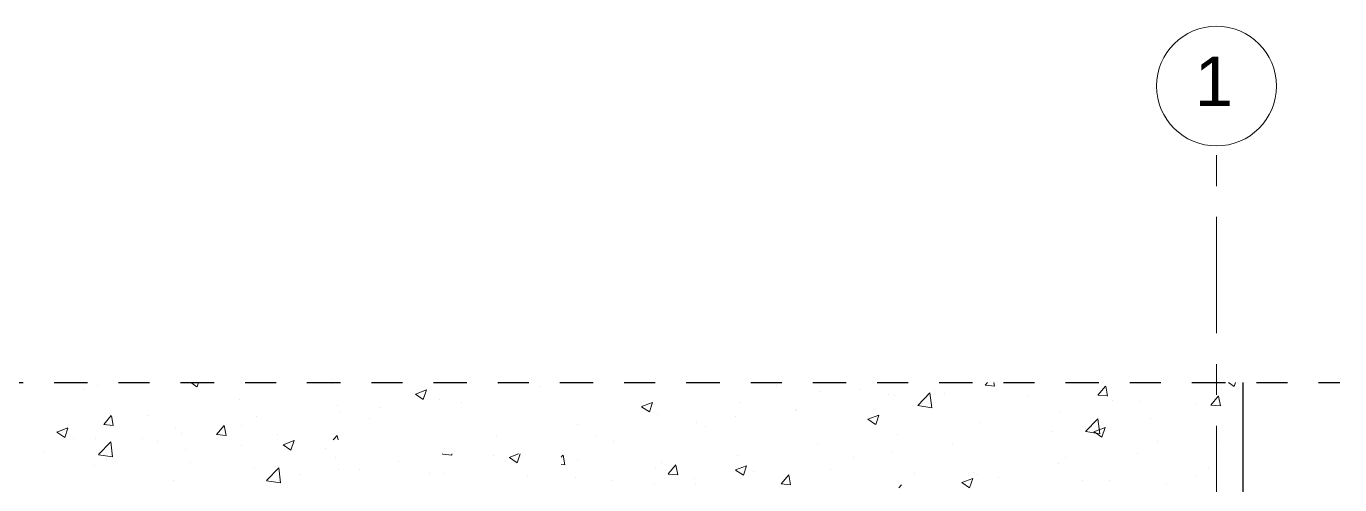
# Model space of a CAD drawing. Header units: inches. Extents: x -1721 to -596, y -6348 to -3031.
# Drawn here: x -814.985 to -810.746, y -3125.775 to -3124.294 of the extents above; entities that cross this region are included whole.
import ezdxf

# ---------------------------------------------------------------- set-up
doc = ezdxf.new("R2010")
doc.units = ezdxf.units.IN
doc.header["$MEASUREMENT"] = 0
for name, pattern in [('$0$ACAD_ISO10W100', [18, 12, -3, 0, -3]), ('$0$CENTERX2', [4, 2.5, -0.5, 0.5, -0.5]), ('$0$CENTRO2', [1.125, 0.75, -0.125, 0.125, -0.125])]:
    doc.linetypes.add(name, pattern=pattern)
for name, color, linetype, lineweight in [('$0$A-ELEV-PATT', 8, 'Continuous', 18), ('$0$AA pareti non sezionate', 2, 'Continuous', 25), ('$1$AA - linee quote', 3, 'Continuous', 13)]:
    doc.layers.add(name, color=color, linetype=linetype, lineweight=lineweight)
doc.styles.add('$0$ARIAL', font='Arial.ttf')

msp = doc.modelspace()

# ---------------------------------------------------------------- linework, layer by layer
at = {"layer": '$0$A-ELEV-PATT', "linetype": 'Continuous'}
for p, q in [((-814.4543, -3125.4454), (-814.4343, -3125.4589)), ((-814.4342, -3125.4589), (-814.4297, -3125.4454)), ((-813.9994, -3125.4496), (-813.9994, -3125.4496)), ((-813.4601, -3125.4483), (-813.4601, -3125.4483)), ((-811.8909, -3125.4542), (-811.8836, -3125.4454)), ((-811.8909, -3125.4542), (-811.8605, -3125.4569)), ((-811.8628, -3125.4465), (-811.8628, -3125.4465)), ((-811.8601, -3125.4571), (-811.8623, -3125.4454)), ((-811.1056, -3125.4454), (-811.0872, -3125.4578)), ((-811.0871, -3125.4578), (-811.083, -3125.4454)), ((-814.7975, -3125.4673), (-814.7975, -3125.4673)), ((-814.7556, -3125.4562), (-814.7556, -3125.4562)), ((-813.7296, -3125.4824), (-813.694, -3125.4688)), ((-813.7295, -3125.4826), (-813.7042, -3125.4996)), ((-813.7239, -3125.4864), (-813.7239, -3125.4864)), ((-813.7041, -3125.4996), (-813.6938, -3125.4689)), ((-813.3295, -3125.4568), (-813.3295, -3125.4568)), ((-812.5636, -3125.4564), (-812.5636, -3125.4564)), ((-812.4242, -3125.4753), (-812.4242, -3125.4753)), ((-812.2924, -3125.4679), (-812.2924, -3125.4679)), ((-812.2023, -3125.4847), (-812.2023, -3125.4847)), ((-812.1823, -3125.4886), (-812.1823, -3125.4886)), ((-812.1084, -3125.5196), (-812.0689, -3125.4784)), ((-812.0632, -3125.5267), (-812.0689, -3125.4785)), ((-812.0552, -3125.4718), (-812.0552, -3125.4718)), ((-812.0212, -3125.4794), (-812.0212, -3125.4794)), ((-811.7501, -3125.4908), (-811.7501, -3125.4908)), ((-811.5266, -3125.486), (-811.5021, -3125.4569)), ((-811.5265, -3125.4861), (-811.4962, -3125.4887)), ((-811.4958, -3125.4889), (-811.5016, -3125.4571)), ((-811.1622, -3125.5179), (-811.1377, -3125.4887)), ((-811.1314, -3125.5208), (-811.1373, -3125.489)), ((-811.1286, -3125.4674), (-811.1286, -3125.4674)), ((-814.2956, -3125.5005), (-814.2956, -3125.5005)), ((-813.9805, -3125.5189), (-813.9805, -3125.5189)), ((-813.8427, -3125.5244), (-813.8427, -3125.5244)), ((-813.6503, -3125.4991), (-813.6503, -3125.4991)), ((-813.5814, -3125.5103), (-813.5814, -3125.5103)), ((-812.9995, -3125.5231), (-812.9639, -3125.5095)), ((-812.9994, -3125.5233), (-812.9741, -3125.5403)), ((-812.9741, -3125.5403), (-812.9638, -3125.5096)), ((-812.685, -3125.511), (-812.685, -3125.511)), ((-812.5032, -3125.5308), (-812.5032, -3125.5308)), ((-812.4986, -3125.5355), (-812.4986, -3125.5355)), ((-812.1084, -3125.5198), (-812.0632, -3125.5268)), ((-811.6491, -3125.538), (-811.6491, -3125.538)), ((-811.4789, -3125.5023), (-811.4789, -3125.5023)), ((-811.3925, -3125.5055), (-811.3925, -3125.5055)), ((-811.2077, -3125.5137), (-811.2077, -3125.5137)), ((-811.1621, -3125.518), (-811.1318, -3125.5206)), ((-814.7354, -3125.5812), (-814.7109, -3125.5521)), ((-814.7353, -3125.5813), (-814.705, -3125.584)), ((-814.7046, -3125.5841), (-814.7105, -3125.5523)), ((-814.5919, -3125.5513), (-814.5919, -3125.5513)), ((-814.2413, -3125.5547), (-814.2413, -3125.5547)), ((-813.9699, -3125.5411), (-813.9699, -3125.5411)), ((-813.8776, -3125.5612), (-813.8776, -3125.5612)), ((-812.9488, -3125.5491), (-812.9488, -3125.5491)), ((-812.8227, -3125.5729), (-812.8227, -3125.5729)), ((-812.6956, -3125.5561), (-812.6956, -3125.5561)), ((-812.2694, -3125.5638), (-812.2339, -3125.5502)), ((-812.2693, -3125.5639), (-812.2441, -3125.581)), ((-812.244, -3125.581), (-812.2337, -3125.5503)), ((-811.9099, -3125.5738), (-811.9099, -3125.5738)), ((-811.5663, -3125.6037), (-811.5267, -3125.5625)), ((-811.5211, -3125.6108), (-811.5267, -3125.5626)), ((-811.356, -3125.5625), (-811.356, -3125.5625)), ((-814.8881, -3125.6022), (-814.8881, -3125.6022)), ((-814.8865, -3125.6056), (-814.8509, -3125.592)), ((-814.8864, -3125.6057), (-814.8611, -3125.6228)), ((-814.861, -3125.6228), (-814.8507, -3125.5921)), ((-814.5052, -3125.5928), (-814.5052, -3125.5928)), ((-814.4831, -3125.6087), (-814.4831, -3125.6087)), ((-814.371, -3125.6131), (-814.3465, -3125.5839)), ((-814.371, -3125.6132), (-814.3406, -3125.6158)), ((-814.3402, -3125.616), (-814.3461, -3125.5842)), ((-814.2907, -3125.5834), (-814.2907, -3125.5834)), ((-814.1739, -3125.612), (-814.1739, -3125.612)), ((-813.9944, -3125.6304), (-813.9822, -3125.6158)), ((-813.9791, -3125.6304), (-813.9817, -3125.616)), ((-813.4663, -3125.6174), (-813.4663, -3125.6174)), ((-813.2054, -3125.5816), (-813.2054, -3125.5816)), ((-813.1436, -3125.6151), (-813.1436, -3125.6151)), ((-812.7948, -3125.5864), (-812.7948, -3125.5864)), ((-812.1737, -3125.6119), (-812.1737, -3125.6119)), ((-811.6756, -3125.6046), (-811.6756, -3125.6046)), ((-811.5662, -3125.6039), (-811.521, -3125.6109)), ((-811.5484, -3125.5879), (-811.5484, -3125.5879)), ((-811.5394, -3125.6045), (-811.5038, -3125.5908)), ((-811.5393, -3125.6046), (-811.514, -3125.6217)), ((-811.514, -3125.6217), (-811.5037, -3125.591)), ((-814.832, -3125.6244), (-814.832, -3125.6244)), ((-814.7618, -3125.6253), (-814.7618, -3125.6253)), ((-814.7519, -3125.6781), (-814.7123, -3125.6369)), ((-814.7067, -3125.6852), (-814.7123, -3125.637)), ((-814.6103, -3125.6254), (-814.6103, -3125.6254)), ((-814.5608, -3125.6358), (-814.5608, -3125.6358)), ((-814.4701, -3125.6629), (-814.4701, -3125.6629)), ((-814.2896, -3125.6473), (-814.2896, -3125.6473)), ((-814.1564, -3125.6463), (-814.1208, -3125.6326)), ((-814.1563, -3125.6464), (-814.131, -3125.6635)), ((-814.131, -3125.6635), (-814.1207, -3125.6328)), ((-814.0184, -3125.6587), (-814.0184, -3125.6587)), ((-813.0911, -3125.6373), (-813.0911, -3125.6373)), ((-812.4303, -3125.6444), (-812.4303, -3125.6444)), ((-811.9964, -3125.6468), (-811.9964, -3125.6468)), ((-811.3345, -3125.6352), (-811.3345, -3125.6352)), ((-811.1348, -3125.6365), (-811.1348, -3125.6365)), ((-814.9311, -3125.6677), (-814.9311, -3125.6677)), ((-814.7518, -3125.6783), (-814.7066, -3125.6853)), ((-814.7249, -3125.6926), (-814.7249, -3125.6926)), ((-814.4537, -3125.7041), (-814.4537, -3125.7041)), ((-813.9867, -3125.688), (-813.9867, -3125.688)), ((-813.784, -3125.6994), (-813.784, -3125.6994)), ((-813.6423, -3125.6769), (-813.6411, -3125.6754)), ((-813.6422, -3125.6769), (-813.6119, -3125.6796)), ((-813.6115, -3125.6798), (-813.6123, -3125.6754)), ((-813.4761, -3125.6817), (-813.4761, -3125.6817)), ((-813.4263, -3125.687), (-813.3962, -3125.6754)), ((-813.4262, -3125.6871), (-813.401, -3125.7041)), ((-813.4009, -3125.7041), (-813.3913, -3125.6754)), ((-813.3874, -3125.6881), (-813.3874, -3125.6881)), ((-813.2593, -3125.6865), (-813.2534, -3125.6796)), ((-813.2471, -3125.7116), (-813.253, -3125.6798)), ((-813.2049, -3125.6931), (-813.2049, -3125.6931)), ((-812.9337, -3125.7046), (-812.9337, -3125.7046)), ((-812.6912, -3125.6801), (-812.6912, -3125.6801)), ((-812.316, -3125.6889), (-812.316, -3125.6889)), ((-812.1888, -3125.6722), (-812.1888, -3125.6722)), ((-811.6552, -3125.7071), (-811.6552, -3125.7071)), ((-811.6308, -3125.6861), (-811.6308, -3125.6861)), ((-811.3986, -3125.6746), (-811.3986, -3125.6746)), ((-814.7664, -3125.7137), (-814.7664, -3125.7137)), ((-814.2475, -3125.7238), (-814.2475, -3125.7238)), ((-814.2097, -3125.7622), (-814.1702, -3125.721)), ((-814.1825, -3125.7155), (-814.1825, -3125.7155)), ((-814.1645, -3125.7693), (-814.1701, -3125.7211)), ((-814.1035, -3125.7415), (-814.1035, -3125.7415)), ((-813.9764, -3125.7247), (-813.9764, -3125.7247)), ((-813.9113, -3125.727), (-813.9113, -3125.727)), ((-813.6836, -3125.739), (-813.6836, -3125.739)), ((-813.6401, -3125.7384), (-813.6401, -3125.7384)), ((-813.369, -3125.7499), (-813.369, -3125.7499)), ((-813.2593, -3125.7104), (-813.2475, -3125.7115)), ((-813.2116, -3125.7508), (-813.2116, -3125.7508)), ((-812.955, -3125.7182), (-812.955, -3125.7182)), ((-812.9135, -3125.7406), (-812.8891, -3125.7115)), ((-812.9135, -3125.7407), (-812.8831, -3125.7433)), ((-812.8828, -3125.7435), (-812.8886, -3125.7117)), ((-812.6963, -3125.7277), (-812.6607, -3125.714)), ((-812.6962, -3125.7278), (-812.6709, -3125.7448)), ((-812.6709, -3125.7448), (-812.6606, -3125.7141)), ((-812.6625, -3125.716), (-812.6625, -3125.716)), ((-812.6368, -3125.7312), (-812.6368, -3125.7312)), ((-812.5492, -3125.7725), (-812.5247, -3125.7433)), ((-812.5184, -3125.7754), (-812.5243, -3125.7436)), ((-812.3913, -3125.7275), (-812.3913, -3125.7275)), ((-812.1202, -3125.7389), (-812.1202, -3125.7389)), ((-811.927, -3125.7369), (-811.927, -3125.7369)), ((-811.9161, -3125.7429), (-811.9161, -3125.7429)), ((-811.849, -3125.7504), (-811.849, -3125.7504)), ((-811.2128, -3125.7468), (-811.2128, -3125.7468)), ((-811.1688, -3125.7207), (-811.1688, -3125.7207)), ((-814.5114, -3125.7619), (-814.5114, -3125.7619)), ((-814.2096, -3125.7624), (-814.1645, -3125.7694)), ((-813.0978, -3125.7614), (-813.0978, -3125.7614)), ((-812.9564, -3125.7732), (-812.9564, -3125.7732)), ((-812.8292, -3125.7565), (-812.8292, -3125.7565)), ((-812.8266, -3125.7728), (-812.8266, -3125.7728)), ((-812.5491, -3125.7726), (-812.5188, -3125.7752)), ((-812.1689, -3125.7854), (-812.1603, -3125.7752)), ((-811.9662, -3125.7683), (-811.9306, -3125.7547)), ((-811.9661, -3125.7685), (-811.941, -3125.7854)), ((-811.9408, -3125.7854), (-811.9305, -3125.7548)), ((-811.5778, -3125.7619), (-811.5778, -3125.7619)), ((-811.4897, -3125.7629), (-811.4897, -3125.7629)), ((-811.3066, -3125.7733), (-811.3066, -3125.7733))]:
    msp.add_line(p, q, dxfattribs=at)
at = {"layer": '$0$AA pareti non sezionate', "linetype": '$0$ACAD_ISO10W100', "ltscale": 0.009}
msp.add_line((-820.1993, -3125.4454), (-810.7463, -3125.4454), dxfattribs=at)
at = {"layer": '$0$AA pareti non sezionate'}
msp.add_line((-811.0593, -3125.4454), (-811.0593, -3127.9854), dxfattribs=at)
at = {"layer": '$1$AA - linee quote', "linetype": '$0$CENTRO2', "ltscale": 0.5}
msp.add_line((-811.144, -3127.9854), (-811.144, -3124.6809), dxfattribs=at)
at = {"layer": '$1$AA - linee quote'}
msp.add_circle((-811.144, -3124.4876), 0.1933, dxfattribs=at)

# ---------------------------------------------------------------- texts
at = {"layer": '$1$AA - linee quote', "linetype": '$0$CENTERX2', "ltscale": 5, "style": '$0$ARIAL'}
msp.add_attdef('1', (-811.2146, -3124.5524), '', height=0.16, dxfattribs=at)

doc.saveas('drawing.dxf')
